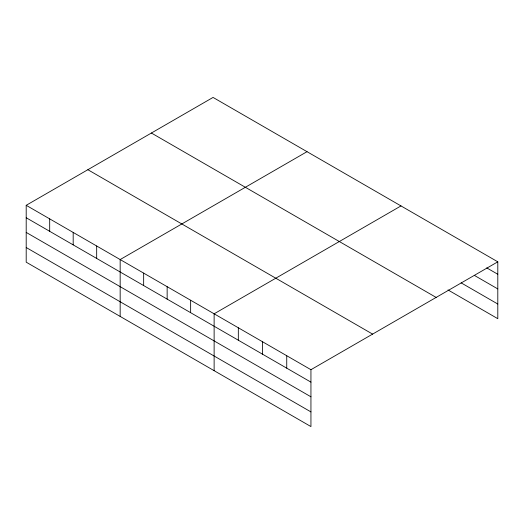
<?xml version="1.0" encoding="UTF-8"?>
<svg xmlns="http://www.w3.org/2000/svg" width="524" height="524" viewBox="0 0 524 524"><rect width="100%" height="100%" fill="white"/><g stroke="black" fill="none" stroke-linecap="round" stroke-linejoin="round"><path stroke-width="0.79" d="M26.2 205.31L310.942 369.702L310.942 426.575L26.2 262.177L26.2 205.31L213.058 97.425L497.8 261.823L497.8 318.69L448.013 289.942M307.025 151.678L120.166 259.557L120.166 316.431M400.991 205.925L214.126 313.811L214.126 370.678M310.942 369.702L497.8 261.823M486.737 267.869L497.8 274.262M474.286 275.349L497.8 288.921M461.153 282.868L497.8 304.025M151.397 133.03L436.138 297.422M87.862 169.711L372.603 334.102M26.2 217.748L310.942 382.14M26.2 232.414L310.942 396.806M26.2 247.518L310.942 411.91M286.739 355.731L286.739 368.169M262.537 341.759L262.537 354.198M238.328 327.782L238.328 340.22M190.638 300.245L190.638 312.684M167.149 286.687L167.149 299.125M143.655 273.122L143.655 285.56M96.671 245.998L96.671 258.437M73.183 232.433L73.183 244.872M49.688 218.875L49.688 231.313"/></g></svg>
